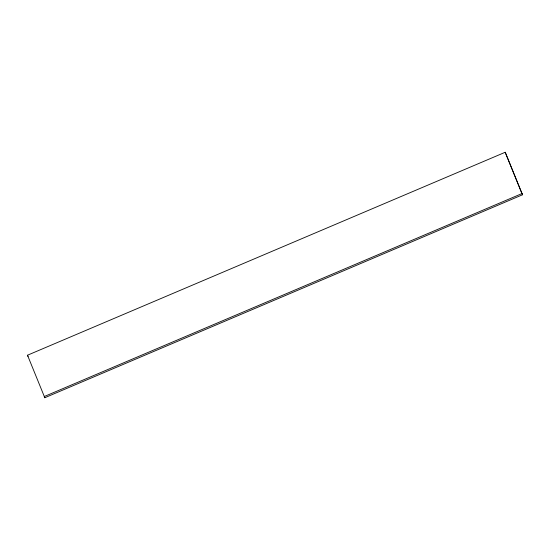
<?xml version="1.0" encoding="UTF-8"?>
<svg xmlns="http://www.w3.org/2000/svg" width="550" height="550" viewBox="0 0 550 550"><rect width="100%" height="100%" fill="white"/><g stroke="black" fill="none" stroke-linecap="round" stroke-linejoin="round"><path stroke-width="0.82" d="M44.804 397.732L27.5 355.217L505.196 152.267L505.725 153.478L522.5 194.782L44.804 397.732L44.275 396.522L521.971 193.572L505.196 152.267M521.971 193.572L522.5 194.782M27.5 355.217L28.029 356.428"/></g></svg>
